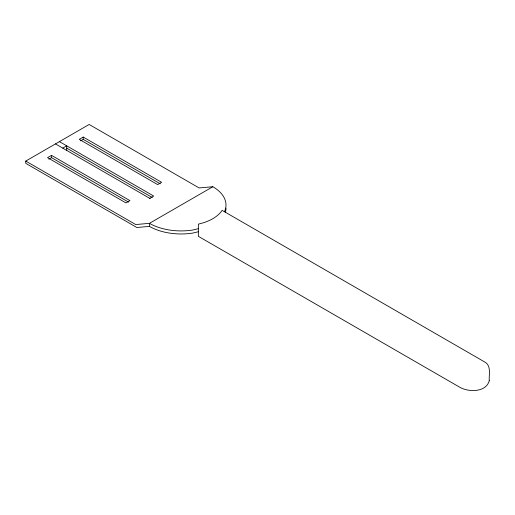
<?xml version="1.0" encoding="UTF-8"?>
<svg xmlns="http://www.w3.org/2000/svg" width="515" height="515" viewBox="0 0 515 515"><rect width="100%" height="100%" fill="white"/><g stroke="black" fill="none" stroke-linecap="round" stroke-linejoin="round"><path stroke-width="0.77" d="M198.359 231.744L192.752 233.083A44.837 25.885 0 0 1 149.447 226.388L136.861 227.508L25.75 163.358L25.75 161.073L89.159 124.463L199.125 187.949L212.856 186.726A44.837 25.885 0 0 1 224.456 211.729M62.759 148.12L66.718 145.829L66.718 150.406M51.513 155.35L47.547 157.642L125.95 202.904L129.915 200.618L51.513 155.35L51.513 157.642L128.525 202.105M83.218 137.048L79.252 139.333L157.654 184.602L161.62 182.316L83.218 137.048L83.218 139.333L160.229 183.804M48.867 159.167L51.513 157.642M80.572 140.859L83.218 139.333M149.73 198.333L153.695 196.041L59.437 141.625M212.856 186.726L149.447 223.336L135.715 224.559L25.75 161.073M198.359 228.692L192.752 230.031A44.837 25.885 0 0 1 149.447 223.336L149.447 226.388M66.718 148.12L152.298 197.528M55.472 143.91L150.213 198.61M225.988 208.079A44.837 25.885 0 0 1 225.306 212.579M489.25 380.83C486.018 392.263 469.442 392.276 460.545 387.692L198.359 236.321L198.359 224.115C207.294 222.087 216.744 218.109 222.139 210.39L484.325 361.762C491.658 365.309 488.799 374.437 489.25 380.83"/></g></svg>
